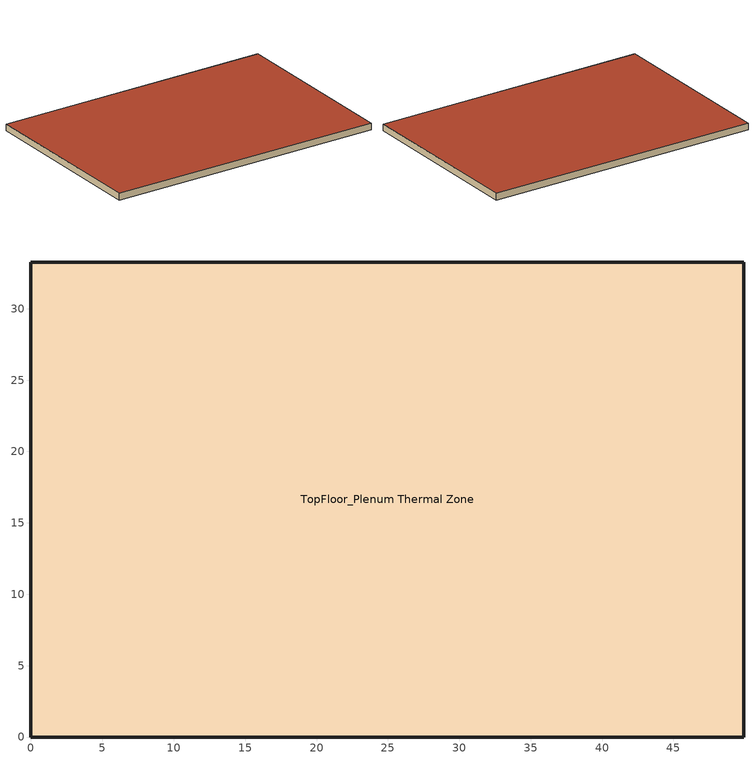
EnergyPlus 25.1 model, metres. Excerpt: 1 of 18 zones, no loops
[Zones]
TopFloor_Plenum Thermal Zone
 floor to Core_top Thermal Zone (TypicalPlenumFloorInterior): 45.34,28.7 45.34,4.57 4.57,4.57 4.57,28.7 z10.67
 floor to Perimeter_top_ZN_1 Thermal Zone (TypicalPlenumFloorInterior): 45.34,4.57 49.91,0 0,0 4.57,4.57 z10.67
 floor to Perimeter_top_ZN_2 Thermal Zone (TypicalPlenumFloorInterior): 49.91,33.27 49.91,0 45.34,4.57 45.34,28.7 z10.67
 floor to Perimeter_top_ZN_3 Thermal Zone (TypicalPlenumFloorInterior): 49.91,33.27 45.34,28.7 4.57,28.7 0,33.27 z10.67
 floor to Perimeter_top_ZN_4 Thermal Zone (TypicalPlenumFloorInterior): 0,33.27 4.57,28.7 4.57,4.57 0,0 z10.67
 wall outside (MetalFrameWallU055): 49.91,0 49.91,33.27 0,33.27 0,0 49.91,0 z10.67:11.89
 roof outside (FlatNonresWoodFramingAndOtherRoofU028): 49.91,0 49.91,33.27 0,33.27 0,0 z11.89
[Building]
OfficeMedium: North Axis {deg}=0; Terrain=Suburbs; Solar Distribution=FullExterior; Maximum Number of Warmup Days=50
[Site:Location]
LOS ANGELES USC: Latitude {deg}=33.95; Longitude {deg}=-118.4; Time Zone {hr}=-8; Elevation {m}=54.5592
[Site:WaterMainsTemperature]
Calculation Method=Schedule; Temperature Schedule=WaterMainCZ09
[SizingPeriod:DesignDay] Day of Month=21; Day Type=SummerDesignDay; Dry-Bulb Temperature Range Modifier Type=DefaultMultipliers; Humidity Condition Type=Wetbulb; Barometric Pressure {Pa}=100663; Wind Speed {m/s}=0.6; Wind Direction {deg}=260; Rain Indicator=No; Snow Indicator=No; Daylight Saving Time Indicator=No; Solar Model Indicator=ASHRAETau; Begin Environment Reset Mode=FullResetAtBeginEnvironment
Name | Month | Maximum Dry-Bulb Temperature {C} | Daily Dry-Bulb Temperature Range {deltaC} | Wetbulb or DewPoint at Maximum Dry-Bulb {C} | ASHRAE Clear Sky Optical Depth for Beam Irradiance (taub) | ASHRAE Clear Sky Optical Depth for Diffuse Irradiance (taud)
LOS ANGELES USC  August .4% Condns DB=>MCWB | 8 | 33.7 | 9.6 | 21.2 | 0.383 | 2.433
LOS ANGELES USC  July .4% Condns DB=>MCWB | 7 | 33.8 | 9.2 | 22.1 | 0.402 | 2.401
LOS ANGELES USC  June .4% Condns DB=>MCWB | 6 | 32.3 | 8.2 | 20.7 | 0.405 | 2.324
LOS ANGELES USC  November .4% Condns DB=>MCWB | 11 | 31.9 | 10.4 | 15.4 | 0.325 | 2.558
[Material]
Name | Roughness | Thickness {m} | Conductivity {W/m-K} | Density {kg/m3} | Specific Heat {J/kg-K} | Thermal Absorptance | Solar Absorptance | Visible Absorptance
Acoustic Tile - 3/4 in. | MediumRough | 0.01905 | 0.0576335 | 288.332 | 795.492 | 0.9 | 0.7 | 0.8
Air - Metal Wall Framing - 16 or 24 in. OC | Smooth | 0.1397 | 1.22017 | 1.28148 | 1004.832 | 0.9 | 0.7 | 0.7
Compliance Insulation R0.02 | Smooth | 8.10768e-05 | 0.0230188 | 16.0185 | 1130.436 | 0.9 | 0.7 | 0.7
Compliance Insulation R1.41 | Smooth | 0.00571591 | 0.0230188 | 16.0185 | 1130.436 | 0.9 | 0.7 | 0.7
Compliance Insulation R14.60 | Smooth | 0.0591861 | 0.0230188 | 16.0185 | 1130.436 | 0.9 | 0.7 | 0.7
Compliance Insulation R34.93 | Smooth | 0.141601 | 0.0230188 | 16.0185 | 1130.436 | 0.9 | 0.7 | 0.8
Gypsum Board - 1/2 in. | Smooth | 0.0127 | 0.158656 | 640.739 | 1130.436 | 0.9 | 0.7 | 0.8
Metal Standing Seam - 1/16 in. | MediumRough | 0.0015875 | 2.21534 | 7820.53 | 502.416 | 0.75 | 0.37 | 0.75
Stucco - 7/8 in. | MediumRough | 0.022352 | 0.700948 | 1855.1 | 837.36 | 0.9 | 0.7 | 0.8
[Construction]
FlatNonresWoodFramingAndOtherRoofU028: Metal Standing Seam - 1/16 in., Compliance Insulation R34.93
MetalFrameWallU055: Stucco - 7/8 in., Compliance Insulation R14.60, Compliance Insulation R1.41, Compliance Insulation R0.02, Compliance Insulation R0.02, Air - Metal Wall Framing - 16 or 24 in. OC, Gypsum Board - 1/2 in.
TypicalPlenumFloorInterior: Acoustic Tile - 3/4 in.
[Zone]
TopFloor_Plenum Thermal Zone: Multiplier=1; Part of Total Floor Area=Yes
[ZoneInfiltration:DesignFlowRate]
TopFloor_Plenum Space Infiltration Design Flow Rate 1: Zone or ZoneList or Space or SpaceList=TopFloor_Plenum Thermal Zone; Schedule=On; Design Flow Rate Calculation Method=Flow/ExteriorWallArea; Flow Rate per Exterior Surface Area {m3/s-m2}=0.00119482; Constant Term Coefficient=0; Temperature Term Coefficient=0; Velocity Term Coefficient=0.224052; Velocity Squared Term Coefficient=0; Density Basis=Outdoor
[Schedule:Year]
On: OnWk, 1, 1, 12, 31
WaterMainCZ09: WaterMainCZ09JanWk, 1, 1, 1, 31, WaterMainCZ09FebWk, 2, 1, 2, 28, WaterMainCZ09MarWk, 3, 1, 3, 31, WaterMainCZ09AprWk, 4, 1, 4, 30, WaterMainCZ09MayWk, 5, 1, 5, 31, WaterMainCZ09JunWk, 6, 1, 6, 30, WaterMainCZ09JulWk, 7, 1, 7, 31, WaterMainCZ09AugWk, 8, 1, 8, 31, WaterMainCZ09SepWk, 9, 1, 9, 30, WaterMainCZ09OctWk, 10, 1, 10, 31, WaterMainCZ09NovWk, 11, 1, 11, 30, WaterMainCZ09DecWk, 12, 1, 12, 31
[Schedule:Week:Daily]
OnWk: OnDay, OnDay, OnDay, OnDay, OnDay, OnDay, OnDay, OnDay, OnDay, OnDay, OnDay, OnDay
WaterMainCZ09AprWk: WaterMainCZ09Apr, WaterMainCZ09Apr, WaterMainCZ09Apr, WaterMainCZ09Apr, WaterMainCZ09Apr, WaterMainCZ09Apr, WaterMainCZ09Apr, WaterMainCZ09Apr, WaterMainCZ09Apr, WaterMainCZ09Apr, WaterMainCZ09Apr, WaterMainCZ09Apr
WaterMainCZ09AugWk: WaterMainCZ09Aug, WaterMainCZ09Aug, WaterMainCZ09Aug, WaterMainCZ09Aug, WaterMainCZ09Aug, WaterMainCZ09Aug, WaterMainCZ09Aug, WaterMainCZ09Aug, WaterMainCZ09Aug, WaterMainCZ09Aug, WaterMainCZ09Aug, WaterMainCZ09Aug
WaterMainCZ09DecWk: WaterMainCZ09Dec, WaterMainCZ09Dec, WaterMainCZ09Dec, WaterMainCZ09Dec, WaterMainCZ09Dec, WaterMainCZ09Dec, WaterMainCZ09Dec, WaterMainCZ09Dec, WaterMainCZ09Dec, WaterMainCZ09Dec, WaterMainCZ09Dec, WaterMainCZ09Dec
WaterMainCZ09FebWk: WaterMainCZ09Feb, WaterMainCZ09Feb, WaterMainCZ09Feb, WaterMainCZ09Feb, WaterMainCZ09Feb, WaterMainCZ09Feb, WaterMainCZ09Feb, WaterMainCZ09Feb, WaterMainCZ09Feb, WaterMainCZ09Feb, WaterMainCZ09Feb, WaterMainCZ09Feb
WaterMainCZ09JanWk: WaterMainCZ09Jan, WaterMainCZ09Jan, WaterMainCZ09Jan, WaterMainCZ09Jan, WaterMainCZ09Jan, WaterMainCZ09Jan, WaterMainCZ09Jan, WaterMainCZ09Jan, WaterMainCZ09Jan, WaterMainCZ09Jan, WaterMainCZ09Jan, WaterMainCZ09Jan
WaterMainCZ09JulWk: WaterMainCZ09Jul, WaterMainCZ09Jul, WaterMainCZ09Jul, WaterMainCZ09Jul, WaterMainCZ09Jul, WaterMainCZ09Jul, WaterMainCZ09Jul, WaterMainCZ09Jul, WaterMainCZ09Jul, WaterMainCZ09Jul, WaterMainCZ09Jul, WaterMainCZ09Jul
WaterMainCZ09JunWk: WaterMainCZ09Jun, WaterMainCZ09Jun, WaterMainCZ09Jun, WaterMainCZ09Jun, WaterMainCZ09Jun, WaterMainCZ09Jun, WaterMainCZ09Jun, WaterMainCZ09Jun, WaterMainCZ09Jun, WaterMainCZ09Jun, WaterMainCZ09Jun, WaterMainCZ09Jun
WaterMainCZ09MarWk: WaterMainCZ09Mar, WaterMainCZ09Mar, WaterMainCZ09Mar, WaterMainCZ09Mar, WaterMainCZ09Mar, WaterMainCZ09Mar, WaterMainCZ09Mar, WaterMainCZ09Mar, WaterMainCZ09Mar, WaterMainCZ09Mar, WaterMainCZ09Mar, WaterMainCZ09Mar
WaterMainCZ09MayWk: WaterMainCZ09May, WaterMainCZ09May, WaterMainCZ09May, WaterMainCZ09May, WaterMainCZ09May, WaterMainCZ09May, WaterMainCZ09May, WaterMainCZ09May, WaterMainCZ09May, WaterMainCZ09May, WaterMainCZ09May, WaterMainCZ09May
WaterMainCZ09NovWk: WaterMainCZ09Nov, WaterMainCZ09Nov, WaterMainCZ09Nov, WaterMainCZ09Nov, WaterMainCZ09Nov, WaterMainCZ09Nov, WaterMainCZ09Nov, WaterMainCZ09Nov, WaterMainCZ09Nov, WaterMainCZ09Nov, WaterMainCZ09Nov, WaterMainCZ09Nov
WaterMainCZ09OctWk: WaterMainCZ09Oct, WaterMainCZ09Oct, WaterMainCZ09Oct, WaterMainCZ09Oct, WaterMainCZ09Oct, WaterMainCZ09Oct, WaterMainCZ09Oct, WaterMainCZ09Oct, WaterMainCZ09Oct, WaterMainCZ09Oct, WaterMainCZ09Oct, WaterMainCZ09Oct
WaterMainCZ09SepWk: WaterMainCZ09Sep, WaterMainCZ09Sep, WaterMainCZ09Sep, WaterMainCZ09Sep, WaterMainCZ09Sep, WaterMainCZ09Sep, WaterMainCZ09Sep, WaterMainCZ09Sep, WaterMainCZ09Sep, WaterMainCZ09Sep, WaterMainCZ09Sep, WaterMainCZ09Sep
[Schedule:Day:Interval]
OnDay: No, 01:00, 1, 02:00, 1, 03:00, 1, 04:00, 1, 05:00, 1, 06:00, 1, 07:00, 1, 08:00, 1, 09:00, 1, 10:00, 1, 11:00, 1, 12:00, 1, 13:00, 1, 14:00, 1, 15:00, 1, 16:00, 1, 17:00, 1, 18:00, 1, 19:00, 1, 20:00, 1, 21:00, 1, 22:00, 1, 23:00, 1, 24:00, 1
WaterMainCZ09Apr: No, 01:00, 14.8333, 02:00, 14.8333, 03:00, 14.8333, 04:00, 14.8333, 05:00, 14.8333, 06:00, 14.8333, 07:00, 14.8333, 08:00, 14.8333, 09:00, 14.8333, 10:00, 14.8333, 11:00, 14.8333, 12:00, 14.8333, 13:00, 14.8333, 14:00, 14.8333, 15:00, 14.8333, 16:00, 14.8333, 17:00, 14.8333, 18:00, 14.8333, 19:00, 14.8333, 20:00, 14.8333, 21:00, 14.8333, 22:00, 14.8333, 23:00, 14.8333, 24:00, 14.8333
WaterMainCZ09Aug: No, 01:00, 17.7222, 02:00, 17.7222, 03:00, 17.7222, 04:00, 17.7222, 05:00, 17.7222, 06:00, 17.7222, 07:00, 17.7222, 08:00, 17.7222, 09:00, 17.7222, 10:00, 17.7222, 11:00, 17.7222, 12:00, 17.7222, 13:00, 17.7222, 14:00, 17.7222, 15:00, 17.7222, 16:00, 17.7222, 17:00, 17.7222, 18:00, 17.7222, 19:00, 17.7222, 20:00, 17.7222, 21:00, 17.7222, 22:00, 17.7222, 23:00, 17.7222, 24:00, 17.7222
WaterMainCZ09Dec: No, 01:00, 14.6111, 02:00, 14.6111, 03:00, 14.6111, 04:00, 14.6111, 05:00, 14.6111, 06:00, 14.6111, 07:00, 14.6111, 08:00, 14.6111, 09:00, 14.6111, 10:00, 14.6111, 11:00, 14.6111, 12:00, 14.6111, 13:00, 14.6111, 14:00, 14.6111, 15:00, 14.6111, 16:00, 14.6111, 17:00, 14.6111, 18:00, 14.6111, 19:00, 14.6111, 20:00, 14.6111, 21:00, 14.6111, 22:00, 14.6111, 23:00, 14.6111, 24:00, 14.6111
WaterMainCZ09Feb: No, 01:00, 14.2222, 02:00, 14.2222, 03:00, 14.2222, 04:00, 14.2222, 05:00, 14.2222, 06:00, 14.2222, 07:00, 14.2222, 08:00, 14.2222, 09:00, 14.2222, 10:00, 14.2222, 11:00, 14.2222, 12:00, 14.2222, 13:00, 14.2222, 14:00, 14.2222, 15:00, 14.2222, 16:00, 14.2222, 17:00, 14.2222, 18:00, 14.2222, 19:00, 14.2222, 20:00, 14.2222, 21:00, 14.2222, 22:00, 14.2222, 23:00, 14.2222, 24:00, 14.2222
WaterMainCZ09Jan: No, 01:00, 14.2778, 02:00, 14.2778, 03:00, 14.2778, 04:00, 14.2778, 05:00, 14.2778, 06:00, 14.2778, 07:00, 14.2778, 08:00, 14.2778, 09:00, 14.2778, 10:00, 14.2778, 11:00, 14.2778, 12:00, 14.2778, 13:00, 14.2778, 14:00, 14.2778, 15:00, 14.2778, 16:00, 14.2778, 17:00, 14.2778, 18:00, 14.2778, 19:00, 14.2778, 20:00, 14.2778, 21:00, 14.2778, 22:00, 14.2778, 23:00, 14.2778, 24:00, 14.2778
WaterMainCZ09Jul: No, 01:00, 16.8889, 02:00, 16.8889, 03:00, 16.8889, 04:00, 16.8889, 05:00, 16.8889, 06:00, 16.8889, 07:00, 16.8889, 08:00, 16.8889, 09:00, 16.8889, 10:00, 16.8889, 11:00, 16.8889, 12:00, 16.8889, 13:00, 16.8889, 14:00, 16.8889, 15:00, 16.8889, 16:00, 16.8889, 17:00, 16.8889, 18:00, 16.8889, 19:00, 16.8889, 20:00, 16.8889, 21:00, 16.8889, 22:00, 16.8889, 23:00, 16.8889, 24:00, 16.8889
WaterMainCZ09Jun: No, 01:00, 16.2222, 02:00, 16.2222, 03:00, 16.2222, 04:00, 16.2222, 05:00, 16.2222, 06:00, 16.2222, 07:00, 16.2222, 08:00, 16.2222, 09:00, 16.2222, 10:00, 16.2222, 11:00, 16.2222, 12:00, 16.2222, 13:00, 16.2222, 14:00, 16.2222, 15:00, 16.2222, 16:00, 16.2222, 17:00, 16.2222, 18:00, 16.2222, 19:00, 16.2222, 20:00, 16.2222, 21:00, 16.2222, 22:00, 16.2222, 23:00, 16.2222, 24:00, 16.2222
WaterMainCZ09Mar: No, 01:00, 14.4444, 02:00, 14.4444, 03:00, 14.4444, 04:00, 14.4444, 05:00, 14.4444, 06:00, 14.4444, 07:00, 14.4444, 08:00, 14.4444, 09:00, 14.4444, 10:00, 14.4444, 11:00, 14.4444, 12:00, 14.4444, 13:00, 14.4444, 14:00, 14.4444, 15:00, 14.4444, 16:00, 14.4444, 17:00, 14.4444, 18:00, 14.4444, 19:00, 14.4444, 20:00, 14.4444, 21:00, 14.4444, 22:00, 14.4444, 23:00, 14.4444, 24:00, 14.4444
WaterMainCZ09May: No, 01:00, 14.9444, 02:00, 14.9444, 03:00, 14.9444, 04:00, 14.9444, 05:00, 14.9444, 06:00, 14.9444, 07:00, 14.9444, 08:00, 14.9444, 09:00, 14.9444, 10:00, 14.9444, 11:00, 14.9444, 12:00, 14.9444, 13:00, 14.9444, 14:00, 14.9444, 15:00, 14.9444, 16:00, 14.9444, 17:00, 14.9444, 18:00, 14.9444, 19:00, 14.9444, 20:00, 14.9444, 21:00, 14.9444, 22:00, 14.9444, 23:00, 14.9444, 24:00, 14.9444
WaterMainCZ09Nov: No, 01:00, 16.2778, 02:00, 16.2778, 03:00, 16.2778, 04:00, 16.2778, 05:00, 16.2778, 06:00, 16.2778, 07:00, 16.2778, 08:00, 16.2778, 09:00, 16.2778, 10:00, 16.2778, 11:00, 16.2778, 12:00, 16.2778, 13:00, 16.2778, 14:00, 16.2778, 15:00, 16.2778, 16:00, 16.2778, 17:00, 16.2778, 18:00, 16.2778, 19:00, 16.2778, 20:00, 16.2778, 21:00, 16.2778, 22:00, 16.2778, 23:00, 16.2778, 24:00, 16.2778
WaterMainCZ09Oct: No, 01:00, 18, 02:00, 18, 03:00, 18, 04:00, 18, 05:00, 18, 06:00, 18, 07:00, 18, 08:00, 18, 09:00, 18, 10:00, 18, 11:00, 18, 12:00, 18, 13:00, 18, 14:00, 18, 15:00, 18, 16:00, 18, 17:00, 18, 18:00, 18, 19:00, 18, 20:00, 18, 21:00, 18, 22:00, 18, 23:00, 18, 24:00, 18
WaterMainCZ09Sep: No, 01:00, 18.0556, 02:00, 18.0556, 03:00, 18.0556, 04:00, 18.0556, 05:00, 18.0556, 06:00, 18.0556, 07:00, 18.0556, 08:00, 18.0556, 09:00, 18.0556, 10:00, 18.0556, 11:00, 18.0556, 12:00, 18.0556, 13:00, 18.0556, 14:00, 18.0556, 15:00, 18.0556, 16:00, 18.0556, 17:00, 18.0556, 18:00, 18.0556, 19:00, 18.0556, 20:00, 18.0556, 21:00, 18.0556, 22:00, 18.0556, 23:00, 18.0556, 24:00, 18.0556
